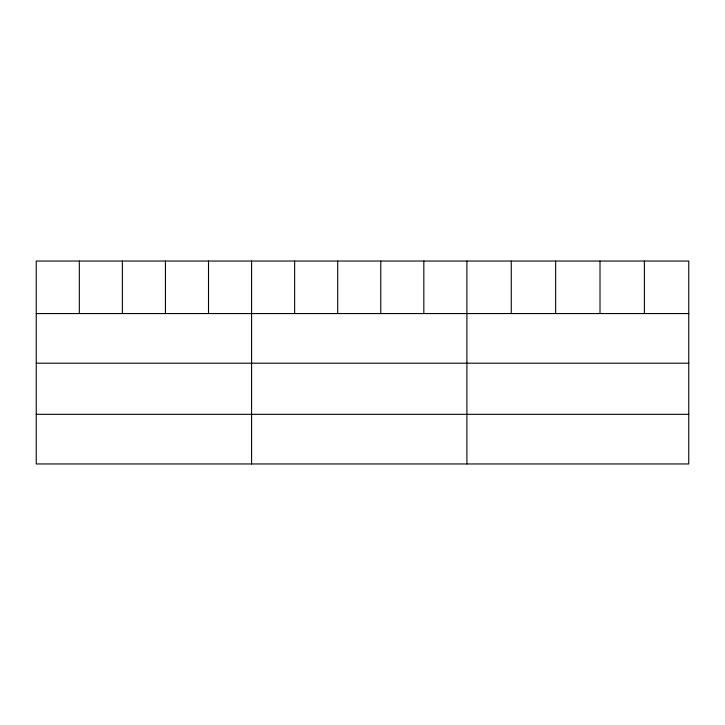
<?xml version="1.0" encoding="UTF-8"?>
<svg xmlns="http://www.w3.org/2000/svg" width="725" height="725" viewBox="0 0 725 725"><rect width="100%" height="100%" fill="white"/><g stroke="black" fill="none" stroke-linecap="round" stroke-linejoin="round"><path stroke-width="1.09" d="M688.75 363.198L688.75 261.045L36.25 261.045L36.25 463.955L688.75 463.955L688.75 363.198L36.25 363.198M36.25 313.562L688.75 313.562M36.25 414.328L688.75 414.328M644.38 261.045L644.38 313.562M600.01 261.045L600.01 313.562M555.64 261.045L555.64 313.562M511.27 261.045L511.27 313.562M466.9 261.045L466.9 463.955M423.835 261.045L423.835 313.562M380.77 261.045L380.77 313.562M337.705 261.045L337.705 313.562M294.64 261.045L294.64 313.562M251.575 261.045L251.575 463.955M208.51 261.045L208.51 313.562M165.445 261.045L165.445 313.562M122.38 261.045L122.38 313.562M79.315 261.045L79.315 313.562"/></g></svg>
